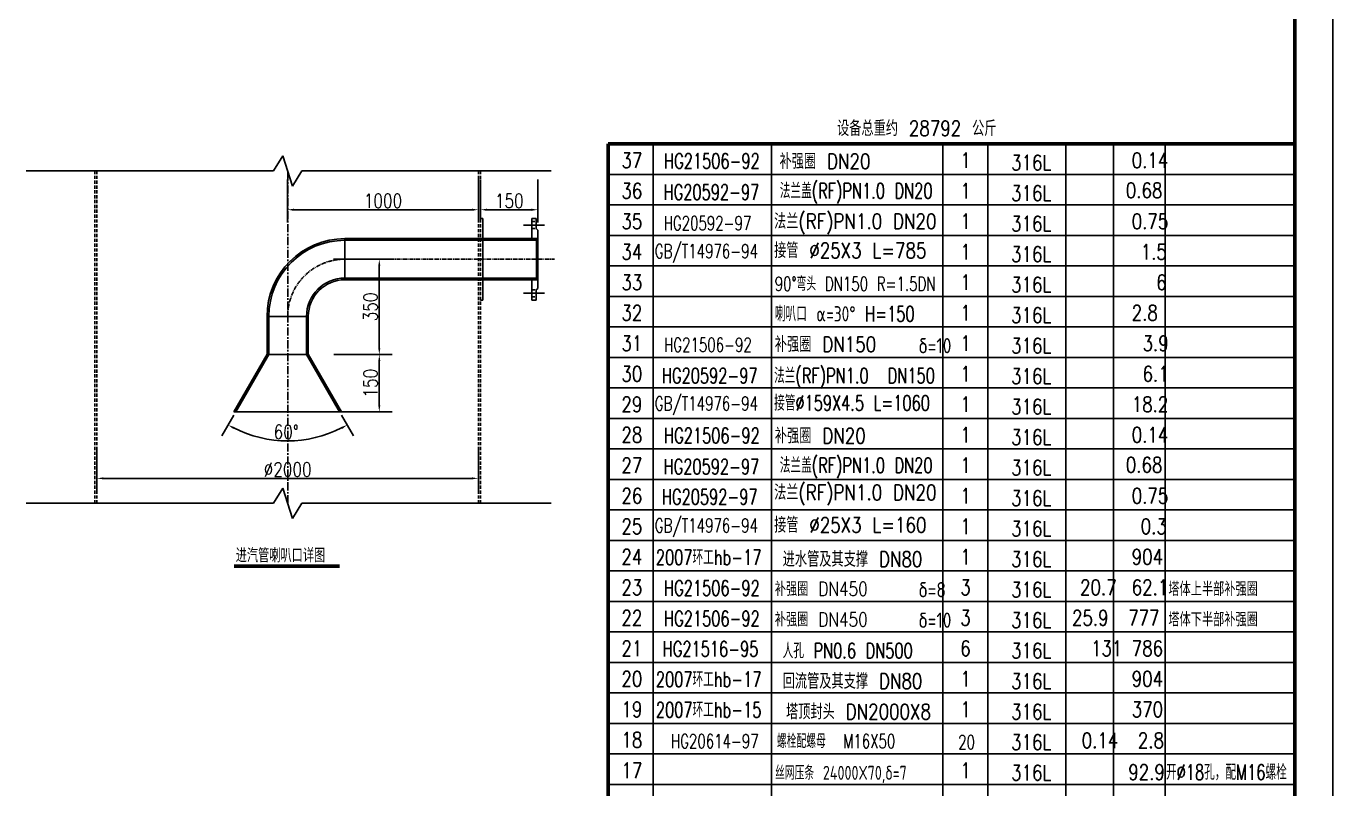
# Model space of a CAD drawing. Header units: millimetres. Extents: x -1286879 to -1269059, y -656245 to -631015.
# Drawn here: x -1279338 to -1269059, y -650099 to -644098 of the extents above; entities that cross this region are included whole.
import ezdxf

# ---------------------------------------------------------------- set-up
doc = ezdxf.new("R2010")
doc.units = ezdxf.units.MM
for name, pattern in [('CENTER', [50.8, 31.75, -6.35, 6.35, -6.35]), ('DASHED', [19.05, 12.7, -6.35]), ('EB_DASHDOT', [39, 30, -3, 3, -3])]:
    doc.linetypes.add(name, pattern=pattern)
doc.layers.get('0').update_dxf_attribs({"linetype": 'CONTINUOUS'})
doc.layers.get('Defpoints').update_dxf_attribs({"linetype": 'CONTINUOUS'})
doc.layers.add('EbLayer2', color=1, linetype='EB_DASHDOT')
doc.layers.add('EbLayer4', color=7, linetype='CONTINUOUS')
doc.styles.add('HZ', font='txt.shx', dxfattribs={"width": 0.8, "bigfont": 'hztxt.shx'})
doc.dimstyles.new('gqb100', dxfattribs={"dimscale": 5, "dimtxt": 20, "dimasz": 15, "dimexe": 40, "dimexo": 8, "dimgap": 5, "dimtad": 1, "dimtoh": 1, "dimdec": 0, "dimdsep": 46, "dimtxsty": 'HZ', "dimcen": 5, "dimadec": 0, "dimazin": 0, "dimtfac": 1, "dimtdec": 0, "dimtmove": 0, "dimatfit": 3, "dimfxl": 1, "dimtolj": 1, "dimtzin": 0, "dimarcsym": 0})

# ---------------------------------------------------------------- blocks, each defined once
blk = doc.blocks.new('*D357')
at = {"color": 0, "lineweight": -2, "ltscale": 0.5}
for p, q in [((-1276919, -645932), (-1276460, -645932)), ((-1276560, -646632), (-1276560, -645982)), ((-1276917, -646682), (-1276460, -646682))]:
    blk.add_line(p, q, dxfattribs=at)
at = {"color": 0, "ltscale": 0.5}
for points in [[(-1276568, -645982), (-1276552, -645982), (-1276560, -645932)], [(-1276568, -646632), (-1276552, -646632), (-1276560, -646682)]]:
    blk.add_solid(points, dxfattribs=at)
at = {"layer": 'Defpoints', "color": 0, "ltscale": 0.5}
for p in [(-1276949, -645932), (-1276560, -645932), (-1276947, -646682)]:
    blk.add_point(p, dxfattribs=at)
at = {"color": 0, "ltscale": 0.5, "insert": (-1276630, -646307), "char_height": 110, "attachment_point": 5, "rotation": 90, "style": 'HZ'}
blk.add_mtext('\\A1;350', dxfattribs=at)
blk = doc.blocks.new('*D358')
at = {"color": 0, "lineweight": -2, "ltscale": 0.5}
for p, q in [((-1276918, -646682), (-1276460, -646682)), ((-1276560, -647082), (-1276560, -646732)), ((-1276917, -647132), (-1276460, -647132))]:
    blk.add_line(p, q, dxfattribs=at)
at = {"color": 0, "ltscale": 0.5}
for points in [[(-1276568, -646732), (-1276552, -646732), (-1276560, -646682)], [(-1276568, -647082), (-1276552, -647082), (-1276560, -647132)]]:
    blk.add_solid(points, dxfattribs=at)
at = {"layer": 'Defpoints', "color": 0, "ltscale": 0.5}
for p in [(-1276948, -646682), (-1276560, -646682), (-1276947, -647132)]:
    blk.add_point(p, dxfattribs=at)
at = {"color": 0, "ltscale": 0.5, "insert": (-1276630, -646907), "char_height": 110, "attachment_point": 5, "rotation": 90, "style": 'HZ'}
blk.add_mtext('\\A1;150', dxfattribs=at)
blk = doc.blocks.new('*D359')
at = {"color": 0, "lineweight": -2, "ltscale": 0.5}
for p, q in [((-1277704, -647158), (-1277799, -647322)), ((-1276857, -647158), (-1276762, -647322))]:
    blk.add_line(p, q, dxfattribs=at)
blk.add_arc((-1277281, -646424), 937, 243.0577, 296.9423, dxfattribs=at)
at = {"color": 0, "ltscale": 0.5}
for points in [[(-1277709, -647267), (-1277701, -647252), (-1277749, -647236)], [(-1276860, -647252), (-1276852, -647267), (-1276812, -647236)]]:
    blk.add_solid(points, dxfattribs=at)
at = {"layer": 'Defpoints', "color": 0, "ltscale": 0.5}
for p in [(-1277429, -646682), (-1277132, -646682), (-1277689, -647132), (-1276872, -647132), (-1277118, -647347)]:
    blk.add_point(p, dxfattribs=at)
at = {"color": 0, "ltscale": 0.5, "insert": (-1277293, -647291), "char_height": 110, "attachment_point": 5, "rotation": 359.1623, "style": 'HZ'}
blk.add_mtext('\\A1;60°', dxfattribs=at)
blk = doc.blocks.new('*D360')
at = {"color": 0, "lineweight": -2, "ltscale": 0.5}
for p, q in [((-1278781, -647424), (-1278781, -647756)), ((-1275781, -647414), (-1275781, -647756)), ((-1278731, -647656), (-1275831, -647656))]:
    blk.add_line(p, q, dxfattribs=at)
at = {"color": 0, "ltscale": 0.5}
for points in [[(-1278731, -647648), (-1278731, -647664), (-1278781, -647656)], [(-1275831, -647648), (-1275831, -647664), (-1275781, -647656)]]:
    blk.add_solid(points, dxfattribs=at)
at = {"layer": 'Defpoints', "color": 0, "ltscale": 0.5}
for p in [(-1278781, -647394), (-1275781, -647384), (-1275781, -647656)]:
    blk.add_point(p, dxfattribs=at)
at = {"color": 0, "ltscale": 0.5, "insert": (-1277281, -647586), "char_height": 110, "attachment_point": 5, "style": 'HZ'}
blk.add_mtext('\\A1;%%c2000', dxfattribs=at)
blk = doc.blocks.new('*D361')
at = {"color": 0, "lineweight": -2, "ltscale": 0.5}
for p, q in [((-1275781, -645300), (-1275781, -645642)), ((-1277281, -645305), (-1277281, -645642)), ((-1277231, -645542), (-1275831, -645542))]:
    blk.add_line(p, q, dxfattribs=at)
at = {"color": 0, "ltscale": 0.5}
for points in [[(-1277231, -645534), (-1277231, -645551), (-1277281, -645542)], [(-1275831, -645534), (-1275831, -645551), (-1275781, -645542)]]:
    blk.add_solid(points, dxfattribs=at)
at = {"layer": 'Defpoints', "color": 0, "ltscale": 0.5}
for p in [(-1277281, -645275), (-1275781, -645270), (-1275781, -645542)]:
    blk.add_point(p, dxfattribs=at)
at = {"color": 0, "ltscale": 0.5, "insert": (-1276531, -645472), "char_height": 110, "attachment_point": 5, "style": 'HZ'}
blk.add_mtext('\\A1;1000', dxfattribs=at)
blk = doc.blocks.new('*D356')
at = {"color": 0, "lineweight": -2, "ltscale": 0.5}
for p, q in [((-1275313, -645304), (-1275313, -645642)), ((-1275763, -645305), (-1275763, -645642)), ((-1275713, -645542), (-1275363, -645542))]:
    blk.add_line(p, q, dxfattribs=at)
at = {"color": 0, "ltscale": 0.5}
for points in [[(-1275713, -645534), (-1275713, -645551), (-1275763, -645542)], [(-1275363, -645534), (-1275363, -645551), (-1275313, -645542)]]:
    blk.add_solid(points, dxfattribs=at)
at = {"layer": 'Defpoints', "color": 0, "ltscale": 0.5}
for p in [(-1275763, -645275), (-1275313, -645274), (-1275313, -645542)]:
    blk.add_point(p, dxfattribs=at)
at = {"color": 0, "ltscale": 0.5, "insert": (-1275538, -645472), "char_height": 110, "attachment_point": 5, "style": 'HZ'}
blk.add_mtext('\\A1;150', dxfattribs=at)

msp = doc.modelspace()

# ---------------------------------------------------------------- linework, layer by layer
at = {"color": 1}
msp.add_line((-1269059.2, -656244.5), (-1269059.2, -631014.5), dxfattribs=at)
at = {"color": 2, "lineweight": 60}
for p, q in [((-1269359.2, -655944.5), (-1269359.2, -631314.5)), ((-1274759.2, -654264.5), (-1274759.2, -645024.5)), ((-1274759.2, -645024.5), (-1269359.2, -645024.5)), ((-1277700.8, -648347.9), (-1276874, -648347.9))]:
    msp.add_line(p, q, dxfattribs=at)
at = {"color": 7, "lineweight": 25}
for p, q in [((-1274406.6, -654264.5), (-1274406.6, -645024.5)), ((-1273474.4, -654264.5), (-1273474.4, -645024.5)), ((-1272126.6, -654264.5), (-1272126.6, -645024.5)), ((-1271774, -654264.5), (-1271774, -645024.5)), ((-1271159.2, -654264.5), (-1271159.2, -645024.5)), ((-1270784.9, -654084.5), (-1270784.9, -645024.5)), ((-1270378.8, -654264.5), (-1270378.8, -645024.5)), ((-1274759.2, -645264.5), (-1269359.2, -645264.5)), ((-1274759.2, -645504.5), (-1269359.2, -645504.5)), ((-1274759.2, -645744.5), (-1269359.2, -645744.5)), ((-1274759.2, -645984.5), (-1269359.2, -645984.5)), ((-1274759.2, -646224.5), (-1269359.2, -646224.5)), ((-1274759.2, -646464.5), (-1269359.2, -646464.5)), ((-1274759.2, -646704.5), (-1269359.2, -646704.5)), ((-1274759.2, -646944.5), (-1269359.2, -646944.5)), ((-1274759.2, -647184.5), (-1269359.2, -647184.5)), ((-1274759.2, -647424.5), (-1269359.2, -647424.5)), ((-1274759.2, -647664.5), (-1269359.2, -647664.5)), ((-1274759.2, -647904.5), (-1269359.2, -647904.5)), ((-1274759.2, -648144.5), (-1269359.2, -648144.5)), ((-1274759.2, -648384.5), (-1269359.2, -648384.5)), ((-1274759.2, -648624.5), (-1269359.2, -648624.5)), ((-1274759.2, -648864.5), (-1269359.2, -648864.5)), ((-1274759.2, -649104.5), (-1269359.2, -649104.5)), ((-1274759.2, -649344.5), (-1269359.2, -649344.5)), ((-1274759.2, -649584.5), (-1269359.2, -649584.5)), ((-1274759.2, -649824.5), (-1269359.2, -649824.5)), ((-1274759.2, -650064.5), (-1269359.2, -650064.5))]:
    msp.add_line(p, q, dxfattribs=at)
at = {"ltscale": 0.5}
for p, q in [((-1277392.8, -645236.8), (-1277318.7, -645117.8)), ((-1277318.7, -645117.8), (-1277242.7, -645355.8)), ((-1279338, -645236.8), (-1277392.8, -645236.8)), ((-1277242.7, -645355.8), (-1277168.7, -645236.8)), ((-1277168.7, -645236.8), (-1275207.5, -645236.8)), ((-1275312.8, -645769.5), (-1275322.9, -645783)), ((-1275312.8, -646093.5), (-1275322.9, -646080)), ((-1277392.8, -647852.2), (-1277318.7, -647733.2)), ((-1277318.7, -647733.2), (-1277242.7, -647971.2)), ((-1279338, -647852.2), (-1277392.8, -647852.2)), ((-1277242.7, -647971.2), (-1277168.7, -647852.2)), ((-1277168.7, -647852.2), (-1275207.5, -647852.2))]:
    msp.add_line(p, q, dxfattribs=at)
at = {"linetype": 'CENTER', "ltscale": 2}
msp.add_line((-1277280.8, -647852.2), (-1277280.8, -645236.8), dxfattribs=at)
at = {"color": 4, "ltscale": 0.5}
msp.add_line((-1275744.8, -645610.5), (-1275744.8, -646252.5), dxfattribs=at)
for p, q in [((-1276830.8, -645769.5), (-1276830.8, -646093.5)), ((-1277442.8, -646381.5), (-1277118.8, -646381.5)), ((-1277429.3, -646681.5), (-1277442.8, -646677.9)), ((-1277429.3, -646681.5), (-1277132.3, -646681.5)), ((-1277118.8, -646677.9), (-1277132.3, -646681.5))]:
    msp.add_line(p, q)
at = {"linetype": 'CENTER'}
msp.add_line((-1276830.8, -645931.5), (-1275182.5, -645931.5), dxfattribs=at)
msp.add_arc((-1276830.8, -646381.5), 450, 90, 180, dxfattribs=at)
at = {"layer": 'EbLayer2', "color": 7, "linetype": 'EB_DASHDOT', "ltscale": 20}
for p, q in [((-1275425.4, -645663), (-1275260.1, -645663)), ((-1275425.4, -646200), (-1275260.1, -646200))]:
    msp.add_line(p, q, dxfattribs=at)
at = {"layer": 'EbLayer4', "color": 4, "linetype": 'DASHED', "ltscale": 2}
for p, q in [((-1278798.8, -645236.8), (-1278798.8, -647852.2)), ((-1278780.8, -645236.8), (-1278780.8, -647852.2)), ((-1275780.8, -645236.8), (-1275780.8, -647852.2)), ((-1275762.8, -645236.8), (-1275762.8, -647852.2))]:
    msp.add_line(p, q, dxfattribs=at)
at = {"layer": 'EbLayer4', "color": 4}
for p, q in [((-1275762.8, -645610.5), (-1275744.8, -645610.5)), ((-1275360.8, -645610.5), (-1275324.8, -645610.5)), ((-1275360.8, -645769.5), (-1275360.8, -645610.5)), ((-1275324.8, -645690), (-1275324.8, -645610.5)), ((-1275312.8, -645702), (-1275324.8, -645690)), ((-1275312.8, -646161), (-1275312.8, -645702)), ((-1275312.8, -646161), (-1275312.8, -645702)), ((-1276830.8, -645769.5), (-1275312.8, -645769.5)), ((-1276830.8, -645783), (-1275322.9, -645783)), ((-1275322.9, -646080), (-1275322.9, -645783)), ((-1276830.8, -646080), (-1275322.9, -646080)), ((-1276830.8, -646093.5), (-1275312.8, -646093.5)), ((-1275360.8, -646093.5), (-1275360.8, -646252.5)), ((-1275312.8, -646161), (-1275324.8, -646173)), ((-1275324.8, -646173), (-1275324.8, -646252.5)), ((-1275762.8, -646252.5), (-1275744.8, -646252.5)), ((-1275360.8, -646252.5), (-1275324.8, -646252.5)), ((-1277442.8, -646677.9), (-1277442.8, -646381.5)), ((-1277429.3, -646681.5), (-1277429.3, -646381.5)), ((-1277132.3, -646681.5), (-1277132.3, -646381.5)), ((-1277118.8, -646677.9), (-1277118.8, -646381.5)), ((-1277704.7, -647131.5), (-1277442.8, -646677.9)), ((-1277689.1, -647131.5), (-1277429.3, -646681.5)), ((-1276872.5, -647131.5), (-1277132.3, -646681.5)), ((-1276856.9, -647131.5), (-1277118.8, -646677.9)), ((-1277704.7, -647131.5), (-1276856.9, -647131.5))]:
    msp.add_line(p, q, dxfattribs=at)
at = {"layer": 'EbLayer4', "color": 4, "linetype": 'DASHED', "ltscale": 0.5}
for p, q in [((-1275360.8, -645636), (-1275324.8, -645636)), ((-1275360.8, -645690), (-1275324.8, -645690)), ((-1275360.8, -646173), (-1275324.8, -646173)), ((-1275360.8, -646227), (-1275324.8, -646227))]:
    msp.add_line(p, q, dxfattribs=at)
at = {"layer": 'EbLayer4', "color": 4}
for radius in [612, 598.5, 301.5, 288]:
    msp.add_arc((-1276830.8, -646381.5), radius, 90, 180, dxfattribs=at)

# ---------------------------------------------------------------- texts
at = {"style": 'HZ'}
for s, height, width, p in [('设备总重约 28792 公斤', 120, 0.8, (-1272959.7, -644961.8)), ('37', 120, 0.8, (-1274655.4, -645213.7)), ('补强圈 DN20', 120, 0.8, (-1273411.8, -645221.3)), ('1', 120, 0.8, (-1271989.9, -645213.7)), (' 0.14', 120, 0.8, (-1270727.2, -645213.7)), ('HG21506-92', 120, 0.7, (-1274319.8, -645219.1)), ('316L', 120, 0.8, (-1271590.2, -645232)), ('36', 120, 0.8, (-1274655.4, -645453.7)), ('HG20592-97', 120, 0.7, (-1274323.2, -645463.6)), ('法兰盖(RF)PN1.0 DN20', 120, 0.7, (-1273410.1, -645453.5)), ('1', 120, 0.8, (-1271989.9, -645453.7)), ('316L', 120, 0.8, (-1271590.2, -645472)), ('0.68', 120, 0.8, (-1270688.1, -645449.5)), ('35', 120, 0.8, (-1274655.4, -645693.7)), ('HG20592-97', 110, 0.7, (-1274323.2, -645703.6)), ('法兰(RF)PN1.0 DN20', 120, 0.8, (-1273454.9, -645693.5)), ('1', 120, 0.8, (-1271989.9, -645693.7)), ('316L', 120, 0.8, (-1271590.2, -645712)), (' 0.75', 120, 0.8, (-1270727.2, -645693.7)), ('34', 120, 0.8, (-1274655.4, -645933.7)), ('GB/T14976-94', 110, 0.7, (-1274393.4, -645922.8)), ('接管 %%c25X3 L=785', 120, 0.8, (-1273454.6, -645922.8)), ('1', 120, 0.8, (-1271989.9, -645933.7)), (' 1.5', 120, 0.8, (-1270656.7, -645933.7)), ('316L', 120, 0.8, (-1271590.2, -645952)), ('33', 120, 0.8, (-1274655.4, -646173.7)), ('90%%d弯头 DN150 R=1.5DN', 110, 0.7, (-1273449.6, -646179.5)), ('1', 120, 0.8, (-1271989.9, -646173.7)), ('316L', 120, 0.8, (-1271590.2, -646192)), ('   6', 120, 0.8, (-1270727.2, -646173.7)), ('32', 120, 0.8, (-1274655.4, -646413.7)), ('喇叭口 α=30%%d H=150', 120, 0.7, (-1273448.9, -646421.3)), ('1', 120, 0.8, (-1271989.9, -646413.7)), ('316L', 120, 0.8, (-1271590.2, -646432)), (' 2.8', 120, 0.8, (-1270727.2, -646413.7)), ('31', 120, 0.8, (-1274655.4, -646653.7)), ('补强圈 DN150', 120, 0.8, (-1273448.9, -646661.3)), ('1', 120, 0.8, (-1271989.9, -646653.7)), ('  3.9', 120, 0.8, (-1270727.2, -646653.7)), ('HG21506-92', 110, 0.7, (-1274319.8, -646659.1)), ('       δ=10', 120, 0.8, (-1272970, -646672)), ('316L', 120, 0.8, (-1271590.2, -646672)), ('30', 120, 0.8, (-1274655.4, -646893.7)), ('HG20592-97', 120, 0.7, (-1274336.5, -646907.9)), ('法兰(RF)PN1.0  DN150', 120, 0.7, (-1273454.6, -646907.9)), ('1', 120, 0.8, (-1271989.9, -646893.7)), ('316L', 120, 0.8, (-1271590.2, -646912)), ('  6.1', 120, 0.8, (-1270727.2, -646893.7)), ('29', 120, 0.8, (-1274655.4, -647133.7)), ('GB/T14976-94', 110, 0.7, (-1274393.4, -647122.8)), ('接管%%c159X4.5 L=1060', 120, 0.7, (-1273454.6, -647122.8)), ('1', 120, 0.8, (-1271989.9, -647133.7)), ('316L', 120, 0.8, (-1271590.2, -647152)), (' 18.2', 120, 0.8, (-1270727.2, -647133.7)), ('28', 120, 0.8, (-1274655.4, -647373.7)), ('补强圈 DN20', 120, 0.8, (-1273448.9, -647381.3)), ('1', 120, 0.8, (-1271989.9, -647373.7)), (' 0.14', 120, 0.8, (-1270727.2, -647373.7)), ('HG21506-92', 120, 0.7, (-1274319.8, -647379.1)), ('316L', 120, 0.8, (-1271590.2, -647392)), ('27', 120, 0.8, (-1274655.4, -647613.7)), ('HG20592-97', 120, 0.7, (-1274323.2, -647623.6)), ('法兰盖(RF)PN1.0 DN20', 120, 0.7, (-1273410.1, -647613.5)), ('1', 120, 0.8, (-1271989.9, -647613.7)), ('316L', 120, 0.8, (-1271590.2, -647632)), ('0.68', 120, 0.8, (-1270688.1, -647609.5)), ('26', 120, 0.8, (-1274655.4, -647853.7)), ('HG20592-97', 120, 0.7, (-1274336.5, -647861.7)), ('法兰(RF)PN1.0 DN20', 120, 0.8, (-1273454.6, -647826.8)), ('1', 120, 0.8, (-1271989.9, -647853.7)), ('316L', 120, 0.8, (-1271590.2, -647872)), (' 0.75', 120, 0.8, (-1270727.2, -647853.7)), ('25', 120, 0.8, (-1274655.4, -648093.7)), ('GB/T14976-94', 110, 0.7, (-1274393.4, -648082.8)), ('接管 %%c25X3 L=160', 120, 0.8, (-1273454.6, -648082.8)), ('1', 120, 0.8, (-1271989.9, -648093.7)), (' 0.3', 120, 0.8, (-1270656.7, -648093.7)), ('316L', 120, 0.8, (-1271590.2, -648112)), ('进汽管喇叭口详图 ', 110, 0.8, (-1277689.2, -648317.2)), ('24', 120, 0.8, (-1274655.4, -648333.7)), ('2007环工hb-17', 120, 0.7, (-1274384.4, -648337.4)), ('进水管及其支撑 DN80', 120, 0.8, (-1273387.3, -648352)), ('1', 120, 0.8, (-1271989.9, -648333.7)), ('316L', 120, 0.8, (-1271590.2, -648352)), (' 904', 120, 0.8, (-1270727.2, -648333.7)), ('23', 120, 0.8, (-1274655.4, -648573.7)), ('HG21506-92', 120, 0.7, (-1274319.8, -648579.1)), ('补强圈 DN450', 110, 0.8, (-1273448.9, -648581.3)), ('       δ=8', 120, 0.8, (-1272970, -648592)), ('3', 120, 0.8, (-1271989.9, -648573.7)), ('316L', 120, 0.8, (-1271590.2, -648592)), (' 20.7', 120, 0.8, (-1271133.4, -648573.7)), (' 62.1', 120, 0.8, (-1270727.2, -648573.7)), ('塔体上半部补强圈 ', 110, 0.8, (-1270353.3, -648581.3)), ('22', 120, 0.8, (-1274655.4, -648813.7)), ('3', 120, 0.8, (-1271989.9, -648813.7)), ('25.9', 120, 0.8, (-1271111.2, -648813.7)), ('777', 120, 0.8, (-1270669.5, -648813.7)), ('HG21506-92', 120, 0.7, (-1274319.8, -648819.1)), ('补强圈 DN450', 110, 0.8, (-1273448.9, -648821.3)), ('       δ=10', 120, 0.8, (-1272970, -648832)), ('316L', 120, 0.8, (-1271590.2, -648832)), ('塔体下半部补强圈 ', 110, 0.8, (-1270353.3, -648821.3)), ('21', 120, 0.8, (-1274655.4, -649053.7)), ('HG21516-95', 120, 0.7, (-1274330.4, -649058)), ('人孔 PN0.6 DN500', 120, 0.7, (-1273387.3, -649072)), ('6', 120, 0.8, (-1271989.9, -649053.7)), ('316L', 120, 0.8, (-1271590.2, -649072)), ('  131', 120, 0.8, (-1271133.4, -649053.7)), (' 786', 120, 0.8, (-1270727.2, -649053.7)), ('20', 120, 0.8, (-1274655.4, -649293.7)), ('2007环工hb-17', 120, 0.7, (-1274384.4, -649297.4)), ('回流管及其支撑 DN80', 120, 0.8, (-1273387.3, -649312)), ('1', 120, 0.8, (-1271989.9, -649293.7)), ('316L', 120, 0.8, (-1271590.2, -649312)), (' 904', 120, 0.8, (-1270727.2, -649293.7)), ('19', 120, 0.8, (-1274655.4, -649533.7)), ('2007环工hb-15', 120, 0.7, (-1274384.4, -649537.4)), ('1', 120, 0.8, (-1271989.9, -649533.7)), (' 370', 120, 0.8, (-1270727.2, -649533.7)), ('塔顶封头 DN2000X8', 120, 0.8, (-1273360.9, -649552)), ('316L', 120, 0.8, (-1271590.2, -649552)), ('18', 120, 0.8, (-1274655.4, -649773.7)), ('HG20614-97', 110, 0.7, (-1274266.1, -649778)), ('螺栓配螺母  M16X50', 110, 0.7, (-1273432.5, -649778)), ('20', 110, 0.7, (-1272006.2, -649787.7)), ('316L', 120, 0.8, (-1271590.2, -649792)), (' 0.14', 120, 0.8, (-1271120.8, -649778)), ('  2.8', 120, 0.8, (-1270764.6, -649778)), ('17', 120, 0.8, (-1274655.4, -650013.7)), ('丝网压条 24000X70,δ=7', 110, 0.7, (-1273447.4, -650027.7)), ('1', 120, 0.8, (-1271989.9, -650013.7)), ('316L', 120, 0.8, (-1271590.2, -650032)), ('  92.9', 120, 0.8, (-1270839.8, -650027.7)), ('开%%C18孔，配M16螺栓', 120, 0.7, (-1270371.9, -650027.7))]:
    msp.add_text(s, height=height, dxfattribs=dict(at, width=width)).set_placement(p)

# ---------------------------------------------------------------- dimensions: what is measured, and where the dimension line sits
at = {"ltscale": 0.5}
for base, p1, p2, text, picture, middle in [((-1275780.8, -645542.2), (-1277280.8, -645275.3), (-1275780.8, -645269.9), '1000', '*D361', (-1276530.8, -645472.2)), ((-1275312.8, -645542.2), (-1275762.8, -645275.3), (-1275312.8, -645273.7), '150', '*D356', (-1275537.8, -645472.2)), ((-1275780.8, -647656), (-1278780.8, -647394.4), (-1275780.8, -647383.7), '%%c2000', '*D360', (-1277280.8, -647586))]:
    dim = msp.add_linear_dim(base=base, p1=p1, p2=p2, text=text, dimstyle='gqb100', override={"dimtxt": 22, "dimasz": 10, "dimexe": 20, "dimexo": 6, "dimgap": 3}, dxfattribs=at)
    dim.commit()
    dim.dimension.update_dxf_attribs({"geometry": picture, "text_midpoint": middle})
for base, p1, p2, text, picture, middle in [((-1276560, -645931.5), (-1276946.9, -646681.5), (-1276948.8, -645931.5), '350', '*D357', (-1276630, -646306.5)), ((-1276560, -646681.5), (-1276946.9, -647131.5), (-1276948, -646681.5), '150', '*D358', (-1276630, -646906.5))]:
    dim = msp.add_linear_dim(base=base, p1=p1, p2=p2, angle=90, text=text, dimstyle='gqb100', override={"dimtxt": 22, "dimasz": 10, "dimexe": 20, "dimexo": 6, "dimgap": 3}, dxfattribs=at)
    dim.commit()
    dim.dimension.update_dxf_attribs({"geometry": picture, "text_midpoint": middle})
dim = msp.add_angular_dim_2l(base=(-1277118, -647347.1), line1=((-1276872.5, -647131.5), (-1277132.3, -646681.5)), line2=((-1277689.1, -647131.5), (-1277429.3, -646681.5)), dimstyle='gqb100', override={"dimtxt": 22, "dimasz": 10, "dimexe": 20, "dimexo": 6, "dimgap": 3, "dimazin": 2}, dxfattribs=at)
dim.commit()
dim.dimension.update_dxf_attribs({"geometry": '*D359', "text_midpoint": (-1277294.5, -647361.3), "dimtype": 130})

doc.saveas('drawing.dxf')
